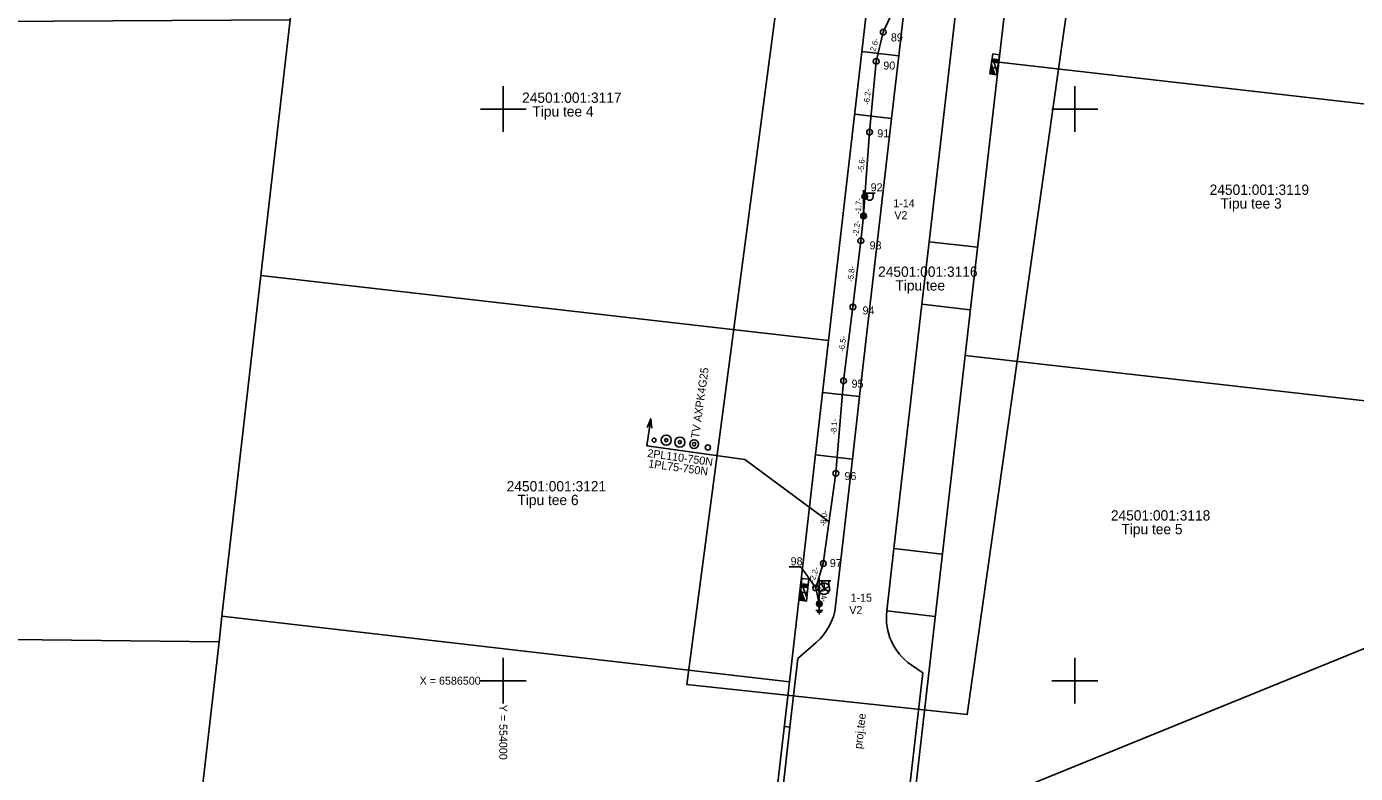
# Model space of a CAD drawing. Extents: x 553634 to 561168, y 6586277 to 6588142.
# Drawn here: x 553958.3 to 554074.5, y 6586491.9 to 6586557.2 of the extents above; entities that cross this region are included whole.
import ezdxf

# ---------------------------------------------------------------- set-up
doc = ezdxf.new("R2010")
doc.units = 0
for name, color, linetype in [('ABIJOONIS', 7, 'Continuous'), ('ELRAJATISMP', 7, 'Continuous'), ('JOONSIDE', 7, 'Continuous'), ('KOORDPUNKT', 7, 'Continuous'), ('MOOTPIIR', 7, 'Continuous'), ('MPKAABEL', 7, 'Continuous'), ('PIIR', 7, 'Continuous'), ('POST', 7, 'Continuous'), ('SIKAEV', 7, 'Continuous'), ('VORK', 7, 'Continuous')]:
    doc.layers.add(name, color=color, linetype=linetype)

msp = doc.modelspace()

# ---------------------------------------------------------------- linework, layer by layer
at = {"layer": 'ABIJOONIS'}
for p, q in [((554035.59, 6586563.31), (554034.59, 6586554.66)), ((554037.26, 6586538.39), (554039.58, 6586558.62)), ((554031.37, 6586555.03), (554034.59, 6586554.66)), ((554034.59, 6586554.66), (554033.97, 6586549.19)), ((554030.74, 6586549.56), (554033.97, 6586549.19)), ((554033.97, 6586549.19), (554031.17, 6586524.85)), ((554037.26, 6586538.39), (554036.63, 6586532.93)), ((554041.48, 6586537.91), (554037.26, 6586538.39)), ((554034.18, 6586511.57), (554036.63, 6586532.93)), ((554040.85, 6586532.44), (554036.63, 6586532.93)), ((554027.94, 6586525.22), (554031.17, 6586524.85)), ((554031.17, 6586524.85), (554030.54, 6586519.39)), ((554012.9, 6586522.91), (554012.57, 6586520.55)), ((554027.32, 6586519.76), (554030.54, 6586519.39)), ((554030.54, 6586519.39), (554029.07, 6586506.54)), ((554034.18, 6586511.57), (554033.55, 6586506.1)), ((554038.4, 6586511.08), (554034.18, 6586511.57)), ((554037.77, 6586505.62), (554033.55, 6586506.1)), ((554033.55, 6586506.09), (554033.55, 6586506.1)), ((554025.08, 6586495.94), (554024.46, 6586490.47)), ((554024.59, 6586495.99), (554025.08, 6586495.94))]:
    msp.add_line(p, q, dxfattribs=at)
for points in [[(554012.59, 6586522.14), (554012.9, 6586522.91), (554012.99, 6586522.09)], [(554012.57, 6586520.55), (554021.13, 6586519.34), (554028.43, 6586513.96)], [(554027.38, 6586503.34), (554025.77, 6586501.94), (554025.08, 6586495.94)], [(554024.46, 6586490.47), (554024.2, 6586488.28), (554035.13, 6586487.03), (554036.7, 6586500.69), (554035.67, 6586501.4)]]:
    msp.add_lwpolyline(points, dxfattribs=at)
for centre, radius in [((554014.26, 6586521.04), 0.439), ((554013.2, 6586521.04), 0.176), ((554014.26, 6586521.04), 0.134), ((554015.45, 6586520.87), 0.439), ((554015.45, 6586520.87), 0.137), ((554016.69, 6586520.69), 0.38), ((554016.69, 6586520.69), 0.146), ((554017.9, 6586520.4), 0.229)]:
    msp.add_circle(centre, radius, dxfattribs=at)
for centre, start, end in [((554024.1, 6586507.11), 310.9389, 353.4494), ((554038.51, 6586505.51), 173.4494, 235.3769)]:
    msp.add_arc(centre, 5, start, end, dxfattribs=at)
at = {"layer": 'ELRAJATISMP'}
for p, q in [((554042.74, 6586554.27), (554042.56, 6586553.09)), ((554042.71, 6586553.93), (554042.57, 6586553.08)), ((554042.83, 6586554.85), (554042.65, 6586553.67)), ((554043, 6586553.02), (554042.69, 6586553.97)), ((554042.72, 6586554.13), (554043.31, 6586554.04)), ((554042.77, 6586554.4), (554042.73, 6586554.13)), ((554043.33, 6586554.18), (554042.74, 6586554.27)), ((554042.79, 6586554.39), (554042.75, 6586554.13)), ((554042.76, 6586554.4), (554043.35, 6586554.31)), ((554042.8, 6586554.39), (554042.76, 6586554.12)), ((554042.81, 6586554.39), (554042.77, 6586554.12)), ((554042.83, 6586554.39), (554042.78, 6586554.12)), ((554042.84, 6586554.39), (554042.8, 6586554.12)), ((554042.86, 6586554.38), (554042.81, 6586554.12)), ((554043.42, 6586554.76), (554042.83, 6586554.85)), ((554042.87, 6586554.38), (554042.83, 6586554.11)), ((554042.89, 6586554.38), (554042.84, 6586554.11)), ((554042.9, 6586554.38), (554042.86, 6586554.11)), ((554042.91, 6586554.37), (554042.87, 6586554.11)), ((554042.93, 6586554.37), (554042.89, 6586554.1)), ((554043.19, 6586553.29), (554042.89, 6586554.24)), ((554042.94, 6586554.37), (554042.9, 6586554.1)), ((554042.96, 6586554.37), (554042.91, 6586554.1)), ((554042.97, 6586554.37), (554042.93, 6586554.1)), ((554042.99, 6586554.36), (554042.94, 6586554.1)), ((554043, 6586554.36), (554042.96, 6586554.09)), ((554043.01, 6586554.36), (554042.97, 6586554.09)), ((554043.03, 6586554.36), (554042.99, 6586554.09)), ((554043.04, 6586554.36), (554043, 6586554.09)), ((554043.06, 6586554.35), (554043.02, 6586554.08)), ((554043.07, 6586554.35), (554043.03, 6586554.08)), ((554043.08, 6586554.35), (554043.04, 6586554.08)), ((554043.1, 6586554.35), (554043.06, 6586554.08)), ((554043.11, 6586554.34), (554043.07, 6586554.08)), ((554043.12, 6586554.34), (554043.08, 6586554.07)), ((554043.14, 6586554.34), (554043.1, 6586554.07)), ((554043.15, 6586554.34), (554043.11, 6586554.07)), ((554043.17, 6586554.34), (554043.13, 6586554.07)), ((554043.18, 6586554.33), (554043.14, 6586554.07)), ((554043.2, 6586554.33), (554043.15, 6586554.06)), ((554043.15, 6586553), (554043.33, 6586554.18)), ((554043.21, 6586554.33), (554043.17, 6586554.06)), ((554043.23, 6586554.33), (554043.18, 6586554.06)), ((554043.24, 6586554.33), (554043.2, 6586554.06)), ((554043.25, 6586554.32), (554043.21, 6586554.05)), ((554043.27, 6586554.32), (554043.23, 6586554.05)), ((554043.24, 6586553.58), (554043.42, 6586554.76)), ((554043.28, 6586554.32), (554043.24, 6586554.05)), ((554043.29, 6586554.32), (554043.25, 6586554.05)), ((554043.31, 6586554.31), (554043.27, 6586554.05)), ((554043.32, 6586554.31), (554043.28, 6586554.04)), ((554043.34, 6586554.31), (554043.3, 6586554.04)), ((554042.56, 6586553.09), (554043.15, 6586553)), ((554042.72, 6586553.9), (554042.59, 6586553.08)), ((554042.73, 6586553.86), (554042.61, 6586553.08)), ((554042.74, 6586553.83), (554042.62, 6586553.08)), ((554042.75, 6586553.79), (554042.64, 6586553.07)), ((554042.65, 6586553.67), (554043.24, 6586553.58)), ((554042.76, 6586553.75), (554042.66, 6586553.07)), ((554042.77, 6586553.72), (554042.67, 6586553.07)), ((554042.79, 6586553.68), (554042.69, 6586553.07)), ((554042.8, 6586553.65), (554042.71, 6586553.06)), ((554042.81, 6586553.61), (554042.72, 6586553.06)), ((554042.82, 6586553.57), (554042.74, 6586553.06)), ((554042.83, 6586553.54), (554042.76, 6586553.06)), ((554042.84, 6586553.5), (554042.77, 6586553.05)), ((554042.86, 6586553.47), (554042.79, 6586553.05)), ((554042.87, 6586553.43), (554042.81, 6586553.05)), ((554042.88, 6586553.39), (554042.82, 6586553.05)), ((554042.89, 6586553.36), (554042.84, 6586553.04)), ((554042.9, 6586553.32), (554042.86, 6586553.04)), ((554042.91, 6586553.29), (554042.87, 6586553.04)), ((554042.92, 6586553.25), (554042.89, 6586553.04)), ((554042.94, 6586553.22), (554042.91, 6586553.03)), ((554042.95, 6586553.18), (554042.92, 6586553.03)), ((554042.96, 6586553.14), (554042.94, 6586553.03)), ((554042.97, 6586553.11), (554042.96, 6586553.03)), ((554042.98, 6586553.07), (554042.97, 6586553.02)), ((554042.99, 6586553.04), (554042.99, 6586553.02)), ((554026.12, 6586508.93), (554026.01, 6586507.74)), ((554026.72, 6586508.87), (554026.12, 6586508.93)), ((554026.6, 6586507.68), (554026.72, 6586508.87)), ((554026.05, 6586508.21), (554025.93, 6586507.03)), ((554026.04, 6586507.88), (554025.95, 6586507.02)), ((554026.05, 6586507.84), (554025.97, 6586507.02)), ((554026.06, 6586507.81), (554025.99, 6586507.02)), ((554026.08, 6586507.77), (554026, 6586507.02)), ((554026.01, 6586507.74), (554026.6, 6586507.68)), ((554026.38, 6586506.98), (554026.02, 6586507.91)), ((554026.09, 6586507.74), (554026.02, 6586507.02)), ((554026.1, 6586507.7), (554026.04, 6586507.02)), ((554026.65, 6586508.16), (554026.05, 6586508.21)), ((554026.05, 6586508.2), (554026.64, 6586508.14)), ((554026.12, 6586507.67), (554026.05, 6586507.01)), ((554026.09, 6586508.47), (554026.07, 6586508.2)), ((554026.13, 6586507.63), (554026.07, 6586507.01)), ((554026.08, 6586508.47), (554026.67, 6586508.41)), ((554026.11, 6586508.47), (554026.08, 6586508.2)), ((554026.14, 6586507.6), (554026.09, 6586507.01)), ((554026.12, 6586508.47), (554026.1, 6586508.2)), ((554026.13, 6586508.47), (554026.1, 6586508.2)), ((554026.16, 6586507.56), (554026.1, 6586507.01)), ((554026.14, 6586508.46), (554026.12, 6586508.19)), ((554026.17, 6586507.53), (554026.12, 6586507.01)), ((554026.16, 6586508.46), (554026.13, 6586508.19)), ((554026.18, 6586507.49), (554026.14, 6586507.01)), ((554026.17, 6586508.46), (554026.15, 6586508.19)), ((554026.2, 6586507.46), (554026.15, 6586507)), ((554026.19, 6586508.46), (554026.16, 6586508.19)), ((554026.2, 6586508.46), (554026.18, 6586508.19)), ((554026.22, 6586508.46), (554026.19, 6586508.19)), ((554026.56, 6586507.27), (554026.2, 6586508.2)), ((554026.23, 6586508.46), (554026.21, 6586508.19)), ((554026.25, 6586508.45), (554026.22, 6586508.18)), ((554026.26, 6586508.45), (554026.24, 6586508.18)), ((554026.28, 6586508.45), (554026.25, 6586508.18)), ((554026.29, 6586508.45), (554026.26, 6586508.18)), ((554026.3, 6586508.45), (554026.28, 6586508.18)), ((554026.32, 6586508.45), (554026.29, 6586508.18)), ((554026.33, 6586508.45), (554026.31, 6586508.18)), ((554026.35, 6586508.44), (554026.32, 6586508.17)), ((554026.36, 6586508.44), (554026.33, 6586508.17)), ((554026.38, 6586508.44), (554026.35, 6586508.17)), ((554026.39, 6586508.44), (554026.36, 6586508.17)), ((554026.4, 6586508.44), (554026.38, 6586508.17)), ((554026.42, 6586508.44), (554026.39, 6586508.17)), ((554026.43, 6586508.44), (554026.41, 6586508.17)), ((554026.44, 6586508.43), (554026.42, 6586508.16)), ((554026.46, 6586508.43), (554026.43, 6586508.16)), ((554026.47, 6586508.43), (554026.45, 6586508.16)), ((554026.49, 6586508.43), (554026.46, 6586508.16)), ((554026.5, 6586508.43), (554026.47, 6586508.16)), ((554026.52, 6586508.43), (554026.49, 6586508.16)), ((554026.53, 6586508.43), (554026.5, 6586508.16)), ((554026.55, 6586508.42), (554026.52, 6586508.15)), ((554026.56, 6586508.42), (554026.53, 6586508.15)), ((554026.53, 6586506.97), (554026.65, 6586508.16)), ((554026.57, 6586508.42), (554026.55, 6586508.15)), ((554026.59, 6586508.42), (554026.56, 6586508.15)), ((554026.6, 6586508.42), (554026.58, 6586508.15)), ((554026.61, 6586508.42), (554026.59, 6586508.15)), ((554026.63, 6586508.42), (554026.6, 6586508.15)), ((554026.64, 6586508.41), (554026.62, 6586508.14)), ((554026.66, 6586508.41), (554026.63, 6586508.14)), ((554025.93, 6586507.03), (554026.53, 6586506.97)), ((554026.21, 6586507.42), (554026.17, 6586507)), ((554026.22, 6586507.39), (554026.19, 6586507)), ((554026.24, 6586507.35), (554026.2, 6586507)), ((554026.25, 6586507.32), (554026.22, 6586507)), ((554026.26, 6586507.28), (554026.24, 6586507)), ((554026.28, 6586507.24), (554026.25, 6586506.99)), ((554026.29, 6586507.21), (554026.27, 6586506.99)), ((554026.31, 6586507.17), (554026.29, 6586506.99)), ((554026.32, 6586507.14), (554026.3, 6586506.99)), ((554026.33, 6586507.1), (554026.32, 6586506.99)), ((554026.35, 6586507.07), (554026.34, 6586506.99)), ((554026.36, 6586507.03), (554026.35, 6586506.98)), ((554026.37, 6586507), (554026.37, 6586506.98))]:
    msp.add_line(p, q, dxfattribs=at)
at = {"layer": 'KOORDPUNKT'}
msp.add_lwpolyline([(554025.01, 6586509.97), (554026.03, 6586509.97), (554027.33, 6586508.11)], dxfattribs=at)
for centre, radius in [((554033.24, 6586556.74), 0.25), ((554033.24, 6586556.74), 0.025), ((554033.24, 6586556.74), 0.0221), ((554033.24, 6586556.74), 0.0161), ((554033.24, 6586556.74), 0.0191), ((554033.24, 6586556.74), 0.0102), ((554033.24, 6586556.74), 0.0132), ((554033.24, 6586556.74), 0.0043), ((554033.24, 6586556.74), 0.00726), ((554032.62, 6586554.18), 0.25), ((554032.62, 6586554.18), 0.0191), ((554032.62, 6586554.18), 0.0221), ((554032.62, 6586554.18), 0.025), ((554032.62, 6586554.18), 0.0102), ((554032.62, 6586554.18), 0.0132), ((554032.62, 6586554.18), 0.0161), ((554032.62, 6586554.18), 0.00726), ((554032.62, 6586554.18), 0.0043), ((554032.05, 6586547.98), 0.25), ((554032.05, 6586547.98), 0.025), ((554032.05, 6586547.98), 0.0161), ((554032.05, 6586547.98), 0.0191), ((554032.05, 6586547.98), 0.0221), ((554032.05, 6586547.98), 0.00726), ((554032.05, 6586547.98), 0.0102), ((554032.05, 6586547.98), 0.0132), ((554032.05, 6586547.98), 0.0043), ((554031.62, 6586542.36), 0.25), ((554031.62, 6586542.36), 0.0191), ((554031.62, 6586542.36), 0.0221), ((554031.62, 6586542.36), 0.025), ((554031.62, 6586542.36), 0.0102), ((554031.62, 6586542.36), 0.0132), ((554031.62, 6586542.36), 0.0161), ((554031.62, 6586542.36), 0.0043), ((554031.62, 6586542.36), 0.00726), ((554031.28, 6586538.49), 0.25), ((554031.28, 6586538.49), 0.025), ((554031.28, 6586538.49), 0.0221), ((554031.28, 6586538.49), 0.0132), ((554031.28, 6586538.49), 0.0161), ((554031.28, 6586538.49), 0.0191), ((554031.28, 6586538.49), 0.0043), ((554031.28, 6586538.49), 0.00726), ((554031.28, 6586538.49), 0.0102), ((554030.59, 6586532.69), 0.25), ((554030.59, 6586532.69), 0.0191), ((554030.59, 6586532.69), 0.0221), ((554030.59, 6586532.69), 0.025), ((554030.59, 6586532.69), 0.0161), ((554030.59, 6586532.69), 0.0102), ((554030.59, 6586532.69), 0.0132), ((554030.59, 6586532.69), 0.00726), ((554030.59, 6586532.69), 0.0043), ((554029.77, 6586526.23), 0.25), ((554029.77, 6586526.23), 0.0221), ((554029.77, 6586526.23), 0.025), ((554029.77, 6586526.23), 0.0191), ((554029.77, 6586526.23), 0.0102), ((554029.77, 6586526.23), 0.0132), ((554029.77, 6586526.23), 0.0161), ((554029.77, 6586526.23), 0.00726), ((554029.77, 6586526.23), 0.0043), ((554029.1, 6586518.14), 0.25), ((554029.1, 6586518.14), 0.025), ((554029.1, 6586518.14), 0.0221), ((554029.1, 6586518.14), 0.0132), ((554029.1, 6586518.14), 0.0161), ((554029.1, 6586518.14), 0.0191), ((554029.1, 6586518.14), 0.0043), ((554029.1, 6586518.14), 0.00726), ((554029.1, 6586518.14), 0.0102), ((554028, 6586510.25), 0.25), ((554028, 6586510.25), 0.0221), ((554028, 6586510.25), 0.025), ((554028, 6586510.25), 0.0161), ((554028, 6586510.25), 0.0191), ((554028, 6586510.25), 0.0132), ((554028, 6586510.25), 0.00726), ((554028, 6586510.25), 0.0102), ((554028, 6586510.25), 0.0043), ((554027.33, 6586508.11), 0.25), ((554027.33, 6586508.11), 0.0221), ((554027.33, 6586508.11), 0.025), ((554027.33, 6586508.11), 0.0161), ((554027.33, 6586508.11), 0.0191), ((554027.33, 6586508.11), 0.0132), ((554027.33, 6586508.11), 0.00726), ((554027.33, 6586508.11), 0.0102), ((554027.33, 6586508.11), 0.0043)]:
    msp.add_circle(centre, radius, dxfattribs=at)
at = {"layer": 'MOOTPIIR'}
msp.add_lwpolyline([(554176.82, 6586568.46), (554022.38, 6586603.22), (553894.28, 6586639.89), (553770.63, 6586681.22), (553726.71, 6586674.69), (553724.5, 6586655.06), (553728.22, 6586648.71), (553739.09, 6586651.83), (553736.78, 6586665.21), (553767.37, 6586669.29), (553900.23, 6586619.05), (554027.8, 6586588.63), (554016.07, 6586499.66), (554040.59, 6586497.04), (554052.96, 6586584.65), (554175.74, 6586553.9)], close=True, dxfattribs=at)
at = {"layer": 'MPKAABEL'}
for points in [[(554027.65, 6586506.73), (554027.33, 6586508.11), (554028, 6586510.25), (554029.1, 6586518.14), (554029.77, 6586526.23), (554030.59, 6586532.69), (554031.28, 6586538.49), (554031.52, 6586540.65), (554031.62, 6586542.36), (554032.05, 6586547.98), (554032.62, 6586554.18), (554033.24, 6586556.74), (554034.68, 6586559.87)], [(554027.65, 6586506.73), (554027.33, 6586508.11), (554028, 6586510.25), (554029.1, 6586518.14), (554029.77, 6586526.23), (554030.59, 6586532.69), (554031.28, 6586538.49), (554031.52, 6586540.65), (554031.62, 6586542.36), (554032.05, 6586547.98), (554032.62, 6586554.18), (554033.24, 6586556.74), (554034.68, 6586559.87)], [(554027.65, 6586506.48), (554027.65, 6586506.14)], [(554027.97, 6586506.14), (554027.34, 6586506.14)], [(554027.84, 6586505.99), (554027.47, 6586505.99)], [(554027.7, 6586505.84), (554027.6, 6586505.84)]]:
    msp.add_lwpolyline(points, dxfattribs=at)
at = {"layer": 'PIIR'}
for points in [[(554025.05, 6586499.91), (554028.46, 6586529.75), (554031.88, 6586559.6), (554034.98, 6586586.48), (554046.75, 6586583.62), (554043.35, 6586554.1), (554040.4, 6586528.45), (554035.62, 6586486.67), (554022.92, 6586481.53)], [(554100.97, 6586547.52), (554043.35, 6586554.1), (554046.75, 6586583.62), (554103.56, 6586569.79)], [(553981.37, 6586557.81), (553982.24, 6586565.25), (554031.88, 6586559.6), (554028.46, 6586529.75), (553978.81, 6586535.44)], [(553926.08, 6586503.94), (553975.15, 6586503.4), (553975.39, 6586505.65), (553978.81, 6586535.44), (553981.37, 6586557.81), (553919.26, 6586557.45)], [(554043.35, 6586554.1), (554100.97, 6586547.52), (554098.01, 6586521.92), (554040.4, 6586528.45)], [(553970.16, 6586460.07), (553967.37, 6586427.92), (553964.31, 6586392.65), (553959.71, 6586339.85), (553959.51, 6586337.47), (554279.62, 6586277.22), (554296.04, 6586387.05), (554312.66, 6586503.52), (554306.06, 6586517.21), (554258.18, 6586535.71), (554188.98, 6586549.04), (554096.84, 6586511.55), (554035.62, 6586486.67), (554022.92, 6586481.53)], [(553975.39, 6586505.65), (553978.81, 6586535.44), (554028.46, 6586529.75), (554025.05, 6586499.91)], [(554035.62, 6586486.67), (554040.4, 6586528.45), (554098.01, 6586521.92), (554096.84, 6586511.55)], [(554025.05, 6586499.91), (554022.92, 6586481.53), (553970.16, 6586460.07), (553975.15, 6586503.4), (553975.39, 6586505.65)], [(553926.43, 6586501.25), (553914.67, 6586499.24), (553910.95, 6586443.34), (553970.16, 6586460.07), (553975.15, 6586503.4), (553926.08, 6586503.94)]]:
    msp.add_lwpolyline(points, close=True, dxfattribs=at)
at = {"layer": 'POST'}
for p, q in [((554031.52, 6586540.9), (554031.52, 6586542.9)), ((554031.52, 6586542.65), (554032.52, 6586542.65)), ((554031.75, 6586542.33), (554031.75, 6586542.65)), ((554032.36, 6586542.33), (554032.36, 6586542.65)), ((554031.52, 6586540.65), (554031.52, 6586540.65)), ((554027.65, 6586506.98), (554027.65, 6586508.98)), ((554027.65, 6586508.73), (554028.65, 6586508.73)), ((554027.88, 6586508.4), (554027.88, 6586508.73)), ((554028.49, 6586508.4), (554028.49, 6586508.73)), ((554027.65, 6586506.73), (554027.65, 6586506.73))]:
    msp.add_line(p, q, dxfattribs=at)
for centre, radius in [((554031.52, 6586540.65), 0.25), ((554031.52, 6586540.65), 0.225), ((554031.52, 6586540.65), 0.2), ((554031.52, 6586540.65), 0.175), ((554031.52, 6586540.65), 0.15), ((554031.52, 6586540.65), 0.125), ((554031.52, 6586540.65), 0.1), ((554031.52, 6586540.65), 0.075), ((554031.52, 6586540.65), 0.05), ((554031.52, 6586540.65), 0.025), ((554027.65, 6586506.73), 0.25), ((554027.65, 6586506.73), 0.225), ((554027.65, 6586506.73), 0.2), ((554027.65, 6586506.73), 0.175), ((554027.65, 6586506.73), 0.15), ((554027.65, 6586506.73), 0.125), ((554027.65, 6586506.73), 0.1), ((554027.65, 6586506.73), 0.075), ((554027.65, 6586506.73), 0.05), ((554027.65, 6586506.73), 0.025)]:
    msp.add_circle(centre, radius, dxfattribs=at)
for centre in [(554032.05, 6586542.33), (554028.19, 6586508.4)]:
    msp.add_arc(centre, 0.306, 180, 0, dxfattribs=at)
at = {"layer": 'SIKAEV'}
for p, q in [((554028.06, 6586508.05), (554027.65, 6586507.77)), ((554028.06, 6586508.55), (554028.06, 6586508.05)), ((554028.06, 6586508.05), (554028.48, 6586507.77))]:
    msp.add_line(p, q, dxfattribs=at)
msp.add_circle((554028.06, 6586508.05), 0.5, dxfattribs=at)
at = {"layer": 'VORK'}
for p, q in [((554000, 6586552), (554000, 6586548)), ((554050, 6586552), (554050, 6586548)), ((553998, 6586550), (554002, 6586550)), ((554048, 6586550), (554052, 6586550)), ((554000, 6586502), (554000, 6586498)), ((554050, 6586502), (554050, 6586498)), ((553998, 6586500), (554002, 6586500)), ((554048, 6586500), (554052, 6586500))]:
    msp.add_line(p, q, dxfattribs=at)

# ---------------------------------------------------------------- texts
at = {"layer": 'ABIJOONIS'}
for s, rotation, p in [('2PL110-750N', 352.0502, (554012.57, 6586519.58)), ('1PL75-750N', 352.0502, (554012.66, 6586518.67)), ('proj.tee', 83.4494, (554031.37, 6586494))]:
    msp.add_text(s, height=0.7, rotation=rotation, dxfattribs=at).set_placement(p)
at = {"layer": 'JOONSIDE'}
for s, rotation, p in [('-2.6-', 76.3589, (554032.51, 6586554.79)), ('-6.2-', 84.7181, (554032.02, 6586550.36)), ('-5.6-', 85.6675, (554031.53, 6586544.44)), ('-1.7-', 86.5343, (554031.28, 6586540.82)), ('-2.2-', 83.5563, (554031.07, 6586538.85)), ('-5.8-', 83.2604, (554030.6, 6586534.87)), ('-6.5-', 82.7124, (554029.83, 6586528.75)), ('-8.1-', 85.2774, (554029.12, 6586521.51)), ('-8.0-', 82.059, (554028.2, 6586513.49)), ('-2.2-', 72.6399, (554027.2, 6586508.54)), ('-1.4-', 283.274, (554027.57, 6586508.18))]:
    msp.add_text(s, height=0.5, rotation=rotation, dxfattribs=at).set_placement(p)
at = {"layer": 'KOORDPUNKT'}
for s, p in [('89', (554033.91, 6586555.92)), ('90', (554033.25, 6586553.46)), ('91', (554032.72, 6586547.53)), ('92', (554032.14, 6586542.81)), ('93', (554032.05, 6586537.73)), ('94', (554031.43, 6586532.04)), ('95', (554030.47, 6586525.63)), ('96', (554029.85, 6586517.55)), ('98', (554025.14, 6586510.1)), ('97', (554028.57, 6586509.94))]:
    msp.add_text(s, height=0.7, dxfattribs=at).set_placement(p)
at = {"layer": 'MPKAABEL'}
msp.add_text('  TV AXPK4G25', height=0.7, rotation=82.0502, dxfattribs=at).set_placement((554017.04, 6586520.65))
at = {"layer": 'PIIR'}
for s, p in [('24501:001:3117', (554001.65, 6586550.55)), ('Tipu tee 4', (554002.55, 6586549.35)), ('24501:001:3119', (554061.79, 6586542.5)), ('Tipu tee 3', (554062.74, 6586541.3)), ('24501:001:3116', (554032.79, 6586535.33)), ('Tipu tee', (554034.3, 6586534.13)), ('24501:001:3121', (554000.3, 6586516.56)), ('Tipu tee 6', (554001.24, 6586515.36)), ('24501:001:3118', (554053.15, 6586514.01)), ('Tipu tee 5', (554054.07, 6586512.81))]:
    msp.add_text(s, height=0.9, dxfattribs=at).set_placement(p)
at = {"layer": 'POST'}
for s, p in [('1-14', (554034.12, 6586541.42)), ('V2', (554034.21, 6586540.37)), ('1-15', (554030.38, 6586506.91)), ('V2', (554030.27, 6586505.83))]:
    msp.add_text(s, height=0.7, dxfattribs=at).set_placement(p)
at = {"layer": 'VORK'}
msp.add_text('X = 6586500', height=0.7, dxfattribs=at).set_placement((553992.69, 6586499.65))
msp.add_text('Y = 554000 ', height=0.7, rotation=270, dxfattribs=at).set_placement((553999.65, 6586497.9))

doc.saveas('drawing.dxf')
